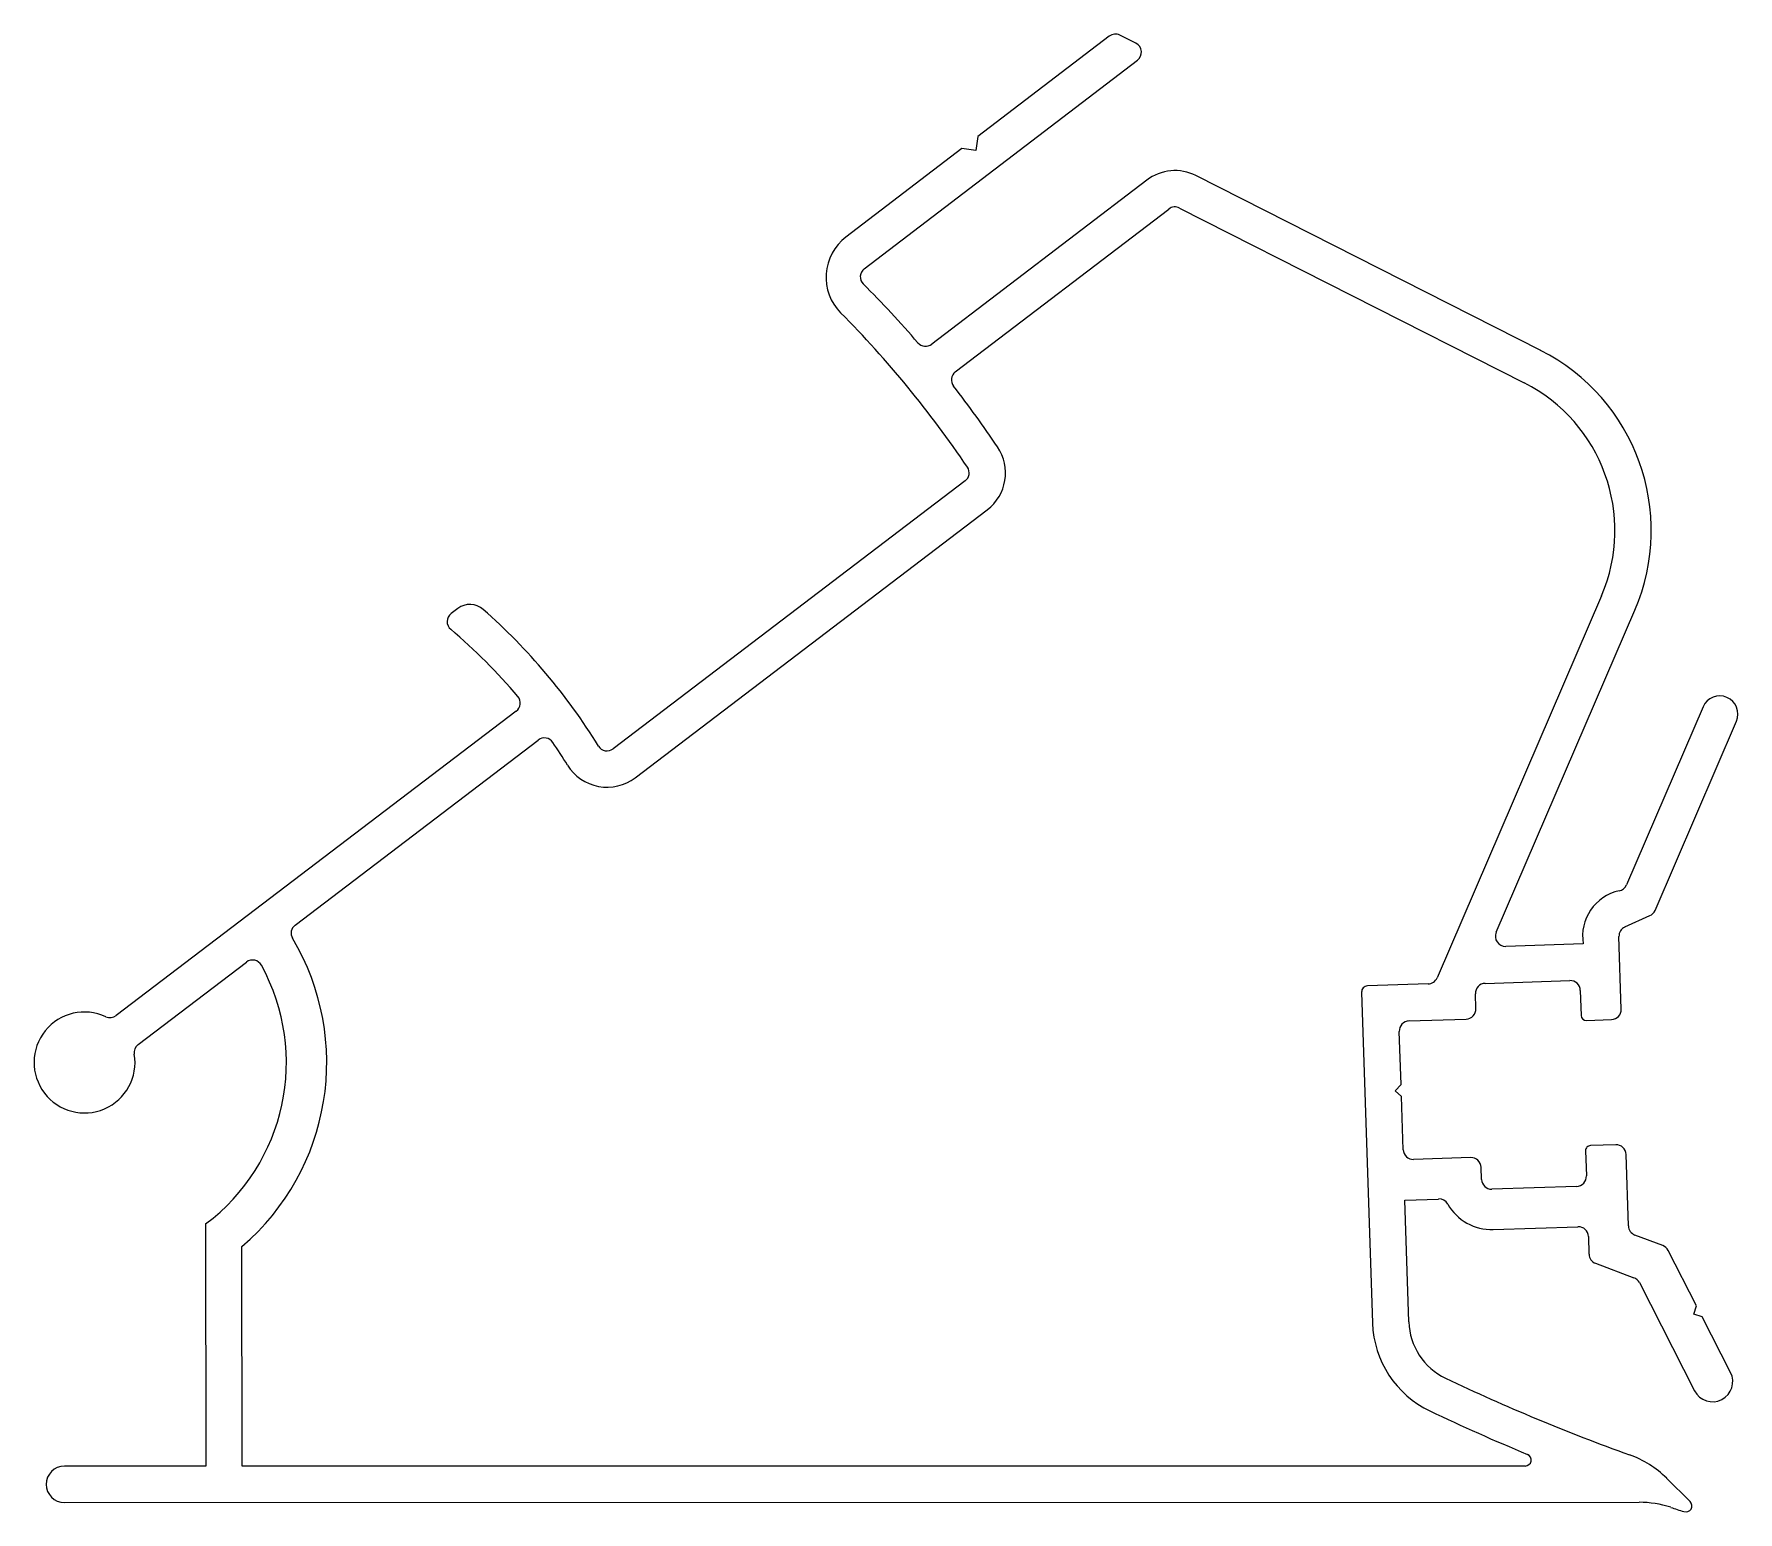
# Model space of a CAD drawing. Extents: x 1943.1 to 2027.5, y 1613.9 to 1687.1.
import ezdxf

# ---------------------------------------------------------------- set-up
doc = ezdxf.new("R2010")
doc.units = 0
doc.layers.get('0').update_dxf_attribs({"linetype": 'CONTINUOUS'})

msp = doc.modelspace()

# ---------------------------------------------------------------- linework, layer by layer
for p, q in [((1996.329, 1686.967), (1989.82, 1682.002)), ((1997.65, 1686.614), (1996.858, 1687.015)), ((1984.191, 1675.443), (1997.728, 1685.77)), ((1989.82, 1682.002), (1989.726, 1681.301)), ((1989.025, 1681.395), (1983.28, 1677.012)), ((1989.726, 1681.301), (1989.025, 1681.395)), ((2017.704, 1671.397), (2000.625, 1680.057)), ((1998.19, 1679.834), (1987.533, 1671.704)), ((1988.703, 1670.332), (1999.282, 1678.403)), ((1999.811, 1678.451), (2016.889, 1669.792)), ((1989.192, 1664.931), (1971.75, 1651.661)), ((1972.84, 1650.228), (1990.282, 1663.499)), ((2020.713, 1659.237), (2012.57, 1640.311)), ((1964.05, 1658.609), (1963.722, 1658.359)), ((2015.502, 1642.571), (2022.367, 1658.526)), ((2025.75, 1653.737), (2021.955, 1644.917)), ((1966.953, 1653.527), (1947.127, 1638.443)), ((2023.37, 1643.652), (2027.403, 1653.026)), ((1955.991, 1642.925), (1968.043, 1652.094)), ((2021.875, 1642.832), (2023.117, 1643.394)), ((2019.813, 1641.999), (2015.978, 1641.873)), ((2021.7, 1638.763), (2021.582, 1642.36)), ((1948.217, 1637.01), (1953.584, 1641.093)), ((2008.832, 1639.601), (2009.372, 1623.205)), ((2012.127, 1640.009), (2009.122, 1639.911)), ((2014.494, 1638.786), (2014.47, 1639.522)), ((2014.954, 1640.039), (2019.152, 1640.177)), ((2019.668, 1639.693), (2019.709, 1638.447)), ((2011.18, 1638.177), (2014.011, 1638.27)), ((2019.967, 1638.206), (2021.216, 1638.247)), ((2010.784, 1635.03), (2010.697, 1637.661)), ((2010.494, 1634.721), (2010.784, 1635.03)), ((2010.803, 1634.431), (2010.494, 1634.721)), ((2010.89, 1631.8), (2010.803, 1634.431)), ((2021.42, 1632.043), (2020.17, 1632.002)), ((2014.236, 1631.41), (2011.406, 1631.317)), ((2014.772, 1630.327), (2014.753, 1630.926)), ((2019.929, 1631.744), (2019.97, 1630.498)), ((2022.053, 1628.022), (2021.936, 1631.56)), ((2010.972, 1629.301), (2012.65, 1629.356)), ((2011.171, 1623.264), (2010.972, 1629.301)), ((2019.487, 1629.982), (2015.288, 1629.844)), ((1951.562, 1628.12), (1951.563, 1616.12)), ((2015.354, 1627.845), (2019.553, 1627.983)), ((2023.754, 1627.051), (2022.376, 1627.57)), ((1953.363, 1616.121), (1953.362, 1627.001)), ((2020.069, 1627.5), (2020.098, 1626.621)), ((2025.43, 1624.056), (2024.023, 1626.811)), ((2020.421, 1626.169), (2022.325, 1625.452)), ((2022.594, 1625.212), (2025.329, 1619.857)), ((2025.3, 1623.652), (2025.43, 1624.056)), ((2025.703, 1623.521), (2025.3, 1623.652)), ((2027.11, 1620.766), (2025.703, 1623.521)), ((1951.563, 1616.12), (1944.563, 1616.12)), ((2016.935, 1616.128), (1953.363, 1616.121)), ((2025.107, 1614.366), (2023.946, 1615.521)), ((1944.563, 1614.32), (2022.588, 1614.329))]:
    msp.add_line(p, q)
for centre, radius, start, end in [((1996.632, 1686.569), 0.5, 63.11223, 127.34058), ((1997.424, 1686.168), 0.5, 307.34058, 63.11223), ((1999.585, 1678.005), 2.3, 63.11223, 127.34058), ((1999.585, 1678.005), 0.5, 63.11223, 127.34058), ((1984.797, 1675.024), 2.5, 127.34058, 224.75711), ((1984.494, 1675.045), 0.5, 127.34058, 224.99417), ((1945.561, 1636.12), 54.554, 40.81069, 44.99417), ((1945.561, 1636.12), 52.754, 33.98557, 44.75711), ((1987.23, 1672.101), 0.5, 220.81069, 307.34058), ((2013.181, 1662.478), 10, 336.71947, 63.11223), ((1989.006, 1669.935), 0.5, 127.34058, 217.89458), ((2013.181, 1662.478), 8.2, 336.71947, 63.11223), ((1945.561, 1636.12), 54.554, 33.98557, 37.89458), ((1988.889, 1665.329), 2.3, 307.26547, 33.98557), ((1988.889, 1665.329), 0.5, 307.26547, 33.98557), ((1964.656, 1657.813), 1, 48.6446, 127.26547), ((1964.025, 1657.961), 0.5, 127.26547, 229.78969), ((1945.561, 1636.12), 29.9, 31.62164, 48.6446), ((1945.561, 1636.12), 28.1, 40.17302, 49.78969), ((1966.65, 1653.924), 0.5, 307.26547, 40.17302), ((2026.577, 1653.382), 0.9, 336.71947, 156.71947), ((1968.345, 1651.696), 0.5, 34.35791, 127.26547), ((1945.561, 1636.12), 28.1, 31.62164, 34.35791), ((1971.447, 1652.059), 0.5, 211.62164, 307.26547), ((1971.447, 1652.059), 2.3, 211.62164, 307.26547), ((2022.082, 1642.376), 2.3, 102.08678, 189.43866), ((2021.495, 1645.114), 0.5, 282.08678, 336.71947), ((2022.911, 1643.85), 0.5, 294.36816, 336.71947), ((1956.294, 1642.527), 0.5, 127.26547, 210.83485), ((2022.082, 1642.376), 0.5, 114.36816, 181.87649), ((1945.561, 1636.12), 12, 310.54861, 30.83485), ((2015.961, 1642.373), 0.5, 156.71947, 271.88201), ((1953.886, 1640.695), 0.5, 28.79102, 127.26547), ((1945.561, 1636.12), 10, 306.8769, 28.79102), ((2012.111, 1640.509), 0.5, 271.87675, 336.71947), ((2009.132, 1639.611), 0.3, 91.87675, 181.88537), ((2014.97, 1639.539), 0.5, 91.88201, 181.88201), ((2019.169, 1639.677), 0.5, 1.88031, 91.88201), ((1945.561, 1636.12), 2.5, 65.08361, 9.44733), ((2013.995, 1638.77), 0.5, 271.87675, 1.88201), ((2021.2, 1638.747), 0.5, 271.88014, 1.87649), ((1946.825, 1638.84), 0.5, 245.08361, 307.26547), ((2011.197, 1637.677), 0.5, 91.87675, 181.88537), ((2019.959, 1638.456), 0.25, 181.88031, 271.88014), ((1948.52, 1636.612), 0.5, 127.26547, 189.44733), ((2011.39, 1631.816), 0.5, 181.88537, 271.88537), ((2020.179, 1631.752), 0.25, 91.88201, 181.90381), ((2021.437, 1631.543), 0.5, 1.88537, 91.88201), ((2014.253, 1630.91), 0.5, 1.87985, 91.88537), ((2015.272, 1630.344), 0.5, 181.87985, 271.87985), ((2019.47, 1630.482), 0.5, 271.87985, 1.90381), ((2012.666, 1628.857), 0.5, 29.71436, 91.88537), ((2015.272, 1630.344), 2.5, 209.71436, 271.87985), ((2019.569, 1627.483), 0.5, 1.88537, 91.87985), ((2022.552, 1628.038), 0.5, 181.88537, 249.36816), ((2023.578, 1626.583), 0.5, 27.05495, 69.36816), ((2020.598, 1626.637), 0.5, 181.88537, 249.36816), ((2022.149, 1624.984), 0.5, 27.05495, 69.36816), ((2014.369, 1623.369), 5, 181.88537, 244.49815), ((2014.369, 1623.369), 3.2, 181.88537, 244.49815), ((2055.27, 1709.113), 98.2, 244.49815, 250.26325), ((2026.22, 1620.312), 1, 207.05495, 27.05495), ((2055.27, 1709.113), 100, 244.49815, 247.52975), ((2016.935, 1616.428), 0.3, 270.007, 67.52975), ((2020.42, 1611.976), 5, 45.14806, 70.26325), ((1944.563, 1615.22), 0.9, 90.007, 270.007), ((2022.589, 1609.329), 5, 71.86524, 90.007), ((2055.27, 1709.113), 100, 251.86524, 252.2621), ((2024.896, 1614.153), 0.3, 252.2621, 45.14806)]:
    msp.add_arc(centre, radius, start, end)

doc.saveas('drawing.dxf')
